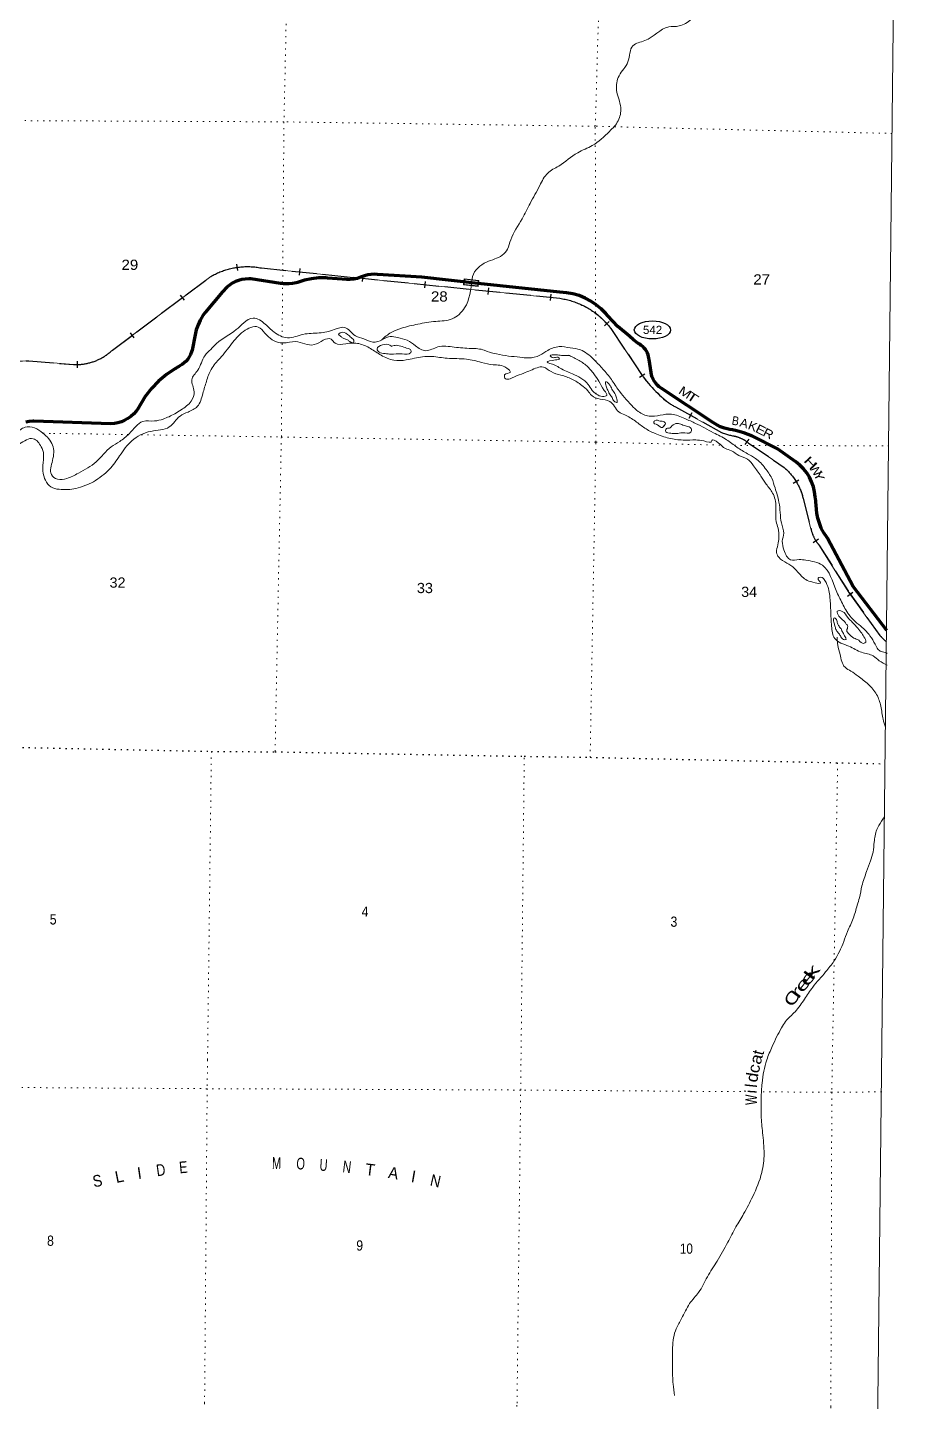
# Model space of a CAD drawing. Header units: feet. Extents: x -489137 to -242534, y 368785 to 558127.
# Drawn here: x -257601 to -242559, y 507338 to 530828 of the extents above; entities that cross this region are included whole.
import ezdxf
from ezdxf.enums import TextEntityAlignment as Align

# ---------------------------------------------------------------- set-up
doc = ezdxf.new("R2010")
doc.units = ezdxf.units.FT
doc.header["$LTSCALE"] = 70
doc.linetypes.add('DOTTED', pattern=[1.5, 0.3, -1.2])
doc.linetypes.add('LONG_DASHED', pattern=[7.5, 6, -1.5])
for name, color, linetype, lineweight in [('17', 7, 'Continuous', 25), ('23', 7, 'Continuous', 70), ('34', 7, 'Continuous', 25), ('39', 7, 'Continuous', 13), ('4', 7, 'Continuous', 13), ('59', 7, 'Continuous', 13), ('6', 7, 'DOTTED', 25), ('63', 7, 'Continuous', 25), ('7', 7, 'DOTTED', 13)]:
    doc.layers.add(name, color=color, linetype=linetype, lineweight=lineweight)
doc.layers.add('41', color=7, linetype='Continuous')
doc.layers.add('42', color=7, linetype='Continuous')

msp = doc.modelspace()

# ---------------------------------------------------------------- linework, layer by layer
at = {"layer": '17'}
msp.add_ellipse((-246918.95, 525657.4), major_axis=(-309.24, 1), ratio=0.500121, dxfattribs=at)
at = {"layer": '23'}
for points in [[(-254099.85, 526456.91), (-254149.14, 526425.22), (-254194.85, 526388.54), (-254270.11, 526309.21), (-254564.11, 525956.02), (-254603.2, 525902.53), (-254648.75, 525826.46), (-254686.1, 525746.05), (-254714.84, 525662.17), (-254734.66, 525575.75), (-254788.55, 525311.41), (-254797.51, 525281.23), (-254814.25, 525238.95), (-254835.33, 525198.65), (-254860.5, 525160.77), (-254889.49, 525125.73), (-254921.99, 525093.91), (-254957.63, 525065.66), (-254996.03, 525041.29), (-255011.77, 525033.48), (-255036.66, 525021.14), (-255061.77, 525006.44), (-255083.89, 524993.5), (-255227.56, 524895.55), (-255360.2, 524783.13), (-255480.37, 524657.45), (-255586.74, 524519.9), (-255718.92, 524296.95), (-255742.14, 524267.14), (-255784.65, 524221.12), (-255831.73, 524179.79), (-255882.88, 524143.61), (-255937.53, 524112.97), (-255995.08, 524088.22), (-256054.9, 524069.61), (-256116.35, 524057.36), (-256178.73, 524051.6), (-257493.64, 524097.58), (-257508.51, 524097.48), (-257570.32, 524093.01), (-257631.32, 524082.11)], [(-242913.41, 520521.83), (-243489.69, 521273.17), (-243927.74, 522099.61), (-243938.99, 522114.17), (-243989.39, 522188.7), (-244031.73, 522268.09), (-244065.54, 522351.46), (-244090.45, 522437.92), (-244106.18, 522526.5), (-244133.15, 522787.76), (-244134.38, 522804.2), (-244146.38, 522891.56), (-244167.45, 522977.19), (-244197.35, 523060.14), (-244235.76, 523139.51), (-244282.26, 523214.43), (-244336.33, 523284.09), (-244397.39, 523347.71), (-244464.76, 523404.59), (-244781.22, 523624.78), (-245210.88, 523842.28), (-245358.87, 523899.83), (-245501.6, 523939.44), (-245526.79, 523946.43), (-245551.6, 523950.77), (-245593.56, 523958.11), (-245618.83, 523962.53), (-245643.56, 523968.71), (-245686.71, 523979.5), (-245752.71, 524003.56), (-245815.83, 524034.4), (-245873.89, 524070.61), (-246768.5, 524661.81), (-246771.47, 524663.75), (-246804.18, 524687.79), (-246834.2, 524715.13), (-246861.2, 524745.45), (-246884.88, 524778.43), (-246904.98, 524813.71), (-246921.29, 524850.89), (-246933.62, 524889.57), (-246941.84, 524929.33), (-246976.94, 525152.77), (-246980.88, 525177.83), (-246985.63, 525202.77), (-246992.41, 525229.44), (-247004.2, 525261.39), (-247019.26, 525291.93), (-247037.44, 525320.74), (-247058.52, 525347.48), (-247082.29, 525371.88), (-247108.47, 525393.65), (-247136.79, 525412.57), (-247165.99, 525431.35), (-247241.57, 525487.98), (-247310.81, 525552.19), (-247508.74, 525718.38), (-247680.25, 525896.4), (-247714.83, 525938), (-247792.38, 526017.74), (-247877.84, 526088.94), (-247970.27, 526150.81), (-248068.66, 526202.69), (-248171.93, 526244), (-248278.96, 526274.28), (-248388.57, 526293.21), (-248499.55, 526300.58), (-249896.13, 526453.47), (-250862.52, 526559.27), (-251615.64, 526606.66), (-251619.51, 526607.07), (-251675.04, 526609.85), (-251730.57, 526606.81), (-251785.47, 526597.98), (-251839.14, 526583.46), (-251891.01, 526563.41), (-251906.51, 526557.23), (-251964.13, 526538.59), (-252023.37, 526526.08), (-252083.61, 526519.83), (-252144.16, 526519.9), (-252475.25, 526544.06), (-252499.98, 526545.63), (-252623.18, 526545.66), (-252745.71, 526532.82), (-252866.23, 526507.24), (-252983.41, 526469.2), (-253009.12, 526461.85), (-253068.84, 526449.53), (-253129.52, 526443.52), (-253190.49, 526443.89), (-253226.1, 526447.85), (-253251.37, 526450.66), (-253276.1, 526454.32), (-253782.85, 526529.27), (-253819.58, 526530.65), (-253878.11, 526527.84), (-253936.04, 526518.94), (-253992.71, 526504.03), (-254047.51, 526483.28), (-254099.85, 526456.91)]]:
    msp.add_lwpolyline(points, dxfattribs=at)
at = {"layer": '34', "lineweight": 13}
for p, q in [((-253600.78, 526715.46), (-248500.86, 526197.21)), ((-256148.75, 525312.32), (-254465.55, 526571.51)), ((-247628.49, 525679.65), (-247073.38, 524847.47)), ((-257577.13, 525128.58), (-256817.2, 525065.93)), ((-246524.23, 524339.32), (-245741.43, 523905.91)), ((-245282.24, 523728.8), (-244668.61, 523306.79)), ((-244342.9, 522776.64), (-244209.42, 522256.75))]:
    msp.add_line(p, q, dxfattribs=at)
msp.add_lwpolyline([(-244074.66, 521982.13), (-243558.91, 521169.31), (-243030.78, 520434.88)], dxfattribs=at)
for centre, radius, start, end in [((-253842.46, 525497.85), 1241.36, 78.77334, 120.12832), ((-248694.48, 524876.87), 1334.47, 36.98299, 81.65736), ((-256770.14, 525968.2), 903.49, 267.01432, 313.45335), ((-257597.35, 523424.64), 1704.06, 89.3201, 117.92583), ((-244997.53, 526457.57), 2627.08, 217.7983, 230.25434), ((-246085.67, 525190.12), 957.18, 231.82712, 242.73049), ((-245341.47, 524878.05), 1051.19, 247.63681, 259.15335), ((-245630.45, 523303.86), 549.39, 50.6676, 80.44854), ((-245318.9, 522542.14), 1003.78, 13.51047, 49.62079), ((-243595.86, 522387.46), 627.32, 192.02594, 220.24966), ((-242410, 520962.38), 814.63, 220.35554, 231.55543)]:
    msp.add_arc(centre, radius, start, end, dxfattribs=at)
at = {"layer": '39'}
for points in [[(-250004.13, 526515.26), (-249993.45, 526571.19), (-249753.89, 526817.13), (-249487.66, 526935.33), (-249397.42, 527039.44), (-249340.83, 527198.56), (-249146.29, 527558.32), (-249009.56, 527821.67), (-248844.03, 528125.13), (-248707.92, 528339.95), (-248520.49, 528459.08), (-248196.27, 528687.84), (-247946.16, 528810.27), (-247654.11, 529051.55), (-247504.27, 529233.84), (-247461, 529457.85), (-247531.99, 529754.01), (-247488.38, 530004.31), (-247337.86, 530239.18), (-247251.46, 530517.29), (-247048.29, 530603.87), (-246639.13, 530837.69), (-246463.13, 530853.8), (-246255.52, 530970.67), (-246065.04, 531170.68), (-245846.48, 531354.17), (-245728.3, 531747.2), (-245641.05, 532092.05), (-245508.46, 532347.36), (-245335.31, 532614.32), (-245170.04, 532897.56), (-245016.42, 533217.35), (-244771.45, 533570.44), (-244606.27, 533845.59), (-244334.56, 534076.99), (-244163.54, 534335.89), (-243793.79, 534649.06), (-243490.71, 534805.25), (-243476.54, 534807.11), (-243384.77, 534872.77), (-243218.27, 534935.51), (-243028.87, 535050.58), (-242900.29, 535150.19), (-242790.13, 535231.81), (-242743.25, 535263.62)], [(-251551.3, 525484.59), (-251383.8, 525614.79), (-251207.07, 525687.53), (-250929.34, 525757.04), (-250623.61, 525803.97), (-250342.18, 525847.15), (-250129.63, 526034.76), (-250004.13, 526515.26)], [(-261787.99, 520908.24), (-261599.01, 521148.72), (-261376.72, 521307.89), (-260943.79, 521662.79), (-260756, 521810.24), (-260463.99, 522049.49), (-260257.99, 522198.75), (-260048.1, 522335.82), (-259897.69, 522404.83), (-259669.56, 522387.96), (-259380.41, 522402.72), (-259130.99, 522470.55), (-258930.12, 522534.91), (-258712.41, 522651.66), (-258622.07, 522763.86), (-258636.22, 522921.8), (-258578.17, 523036.41), (-258431.96, 523251.1), (-258331.02, 523401.61), (-258179.34, 523569.71), (-258021.73, 523727.63), (-257795.32, 523892.83), (-257642.47, 523994.17), (-257482.99, 523982.16), (-257336.61, 523893.44), (-257171.49, 523689.2), (-257172.86, 523424.24), (-257190.05, 523185.76), (-257090.03, 523105.69), (-256928.22, 523117.92), (-256731.05, 523208.62), (-256425.43, 523405.24), (-256169.6, 523659.08), (-256024.94, 523752.43), (-255861.6, 523883.99), (-255626.54, 524093.58), (-255430.43, 524101.36), (-255282.5, 524133.99), (-255083.31, 524224.67), (-254975.38, 524290.13), (-254801.68, 524441.8), (-254751.15, 524600.99), (-254792.99, 524805.78), (-254689.85, 524970.42), (-254569.49, 525217.79), (-254469.1, 525325.82), (-254368.8, 525425.76), (-254034.38, 525662.49), (-253903.58, 525778.25), (-253742.88, 525861.3), (-253536.09, 525755.68), (-253388.26, 525622.44), (-253155.13, 525522.58), (-252891.68, 525582.15), (-252612.5, 525607.15), (-252357.18, 525662.77), (-252176.87, 525699.06), (-251996.79, 525559.37), (-251849.94, 525507.06), (-251697.11, 525448.6), (-251532.86, 525493.17), (-251398.84, 525544.17), (-251275.81, 525526.52), (-251110.67, 525482.08), (-250968.44, 525385.32), (-250791.67, 525302.31), (-250588.78, 525366.65), (-250305.92, 525363.29), (-250017.23, 525341.65), (-249793.33, 525310.67), (-249745.1, 525289.87), (-249586, 525247.52), (-249376.31, 525210.64), (-249182.56, 525192.15), (-249039.27, 525178.31), (-248842.67, 525224.52), (-248708.23, 525307.88), (-248511.4, 525372.28), (-248325.75, 525351.87), (-248148.37, 525317.4), (-247930.11, 525161.08), (-247784.53, 525009.66), (-247637.26, 524831.93), (-247508.28, 524646.33), (-247273.41, 524366.42), (-247161.56, 524263.96), (-246976.66, 524184.89), (-246592.29, 524218.75), (-246362.92, 524141.19), (-246180.07, 524060.12), (-245874.95, 523900.75), (-245650.16, 523780.75), (-245473.97, 523653.25), (-245291.5, 523541.85), (-245157.14, 523461.37), (-244989.57, 523291.49), (-244876.52, 523124.28)], [(-242906.69, 519929.21), (-243041.13, 520003.63), (-243145.19, 520083.75), (-243342.41, 520146.78), (-243561.35, 520250.52), (-243802.15, 520382.84), (-243856.03, 520593.84), (-243870.91, 520852.93), (-243884.05, 521089.74), (-243900.77, 521205.24), (-243951.59, 521339.34), (-244053.47, 521431.58), (-244086.06, 521411.74), (-244044.61, 521334.38), (-244139.57, 521335.51), (-244358.53, 521437.23), (-244488.07, 521578.34), (-244620.23, 521672.95), (-244760.42, 521771.71), (-244795.78, 521851.02), (-244773.85, 521986.28), (-244758.18, 522105.44), (-244770.24, 522269.42), (-244803.11, 522385.11), (-244807.99, 522635.99), (-244863.61, 522869.26), (-244972.83, 523020.24), (-245064.04, 523156.85), (-245191.07, 523336.36), (-245294.71, 523448.84), (-245439.43, 523509.22), (-245569.7, 523593.71), (-245672.3, 523629.31), (-245796.31, 523729.9), (-245900.93, 523765.53), (-245900.98, 523761.49), (-246042.46, 523759.12), (-246175.6, 523776.89), (-246393.86, 523775.44), (-246637.97, 523806.66), (-246869.34, 523886.28), (-247050.01, 523979.45), (-247210.15, 524098.67), (-247390.67, 524203.98), (-247495.08, 524255.79), (-247568.65, 524349.71), (-247648.38, 524435.61), (-247809.53, 524475.96), (-247956.3, 524534.34), (-248023.93, 524618.08), (-248127.83, 524710.34), (-248294.18, 524817.5), (-248483.28, 524884.47), (-248650.22, 524945.12), (-248782.61, 525021.53), (-249003.59, 524965.5), (-249119.37, 524918.33), (-249285.92, 524851.54), (-249439.73, 524833.14), (-249445.1, 524887.82), (-249347.52, 524933.18), (-249409.23, 525006.73), (-249640.91, 525062.08), (-249840.44, 525102.89), (-250096.36, 525158.52), (-250427.58, 525172.57), (-250685.83, 525203.96), (-250849.56, 525199.84), (-251127.11, 525144.48), (-251339.33, 525140.94), (-251556.5, 525224.43), (-251738.91, 525339.87), (-251935.88, 525423.12), (-252158.18, 525421.72), (-252343.98, 525430), (-252411.82, 525497.56), (-252699.94, 525405.92), (-253020.56, 525458.27), (-253231.02, 525434.48), (-253416.2, 525491.3), (-253544.09, 525604.07), (-253655.94, 525706.54), (-253909.5, 525630.66), (-254112.26, 525418.67), (-254309.37, 525174.24), (-254461.34, 524983.89), (-254540.72, 524780.53), (-254604.02, 524570.92), (-254697.78, 524349.54), (-254856.61, 524254.33), (-254992.88, 524185.16), (-255177.12, 523999.24), (-255491.29, 523924.09), (-255816.65, 523764.11), (-256026.06, 523505.67), (-256200.77, 523275.14), (-256472.27, 523059.91)], [(-252173.22, 525505.29), (-252215.48, 525523.54), (-252255.5, 525554.36), (-252287.52, 525579.01), (-252258.87, 525606.99), (-252129.88, 525581.18), (-252065.92, 525525.81), (-252020.22, 525464.58), (-252026.54, 525444.43), (-252089, 525459.33), (-252131.09, 525486.13), (-252175.31, 525504.86)], [(-251371.75, 525377.98), (-251297.69, 525395.31), (-251194.93, 525371.84), (-251094.32, 525338.28), (-251046.17, 525311.41), (-251050.73, 525271.01), (-251198.5, 525250.51), (-251388.55, 525242.66), (-251489.44, 525253.97), (-251590.15, 525279.44), (-251625.87, 525330.44), (-251529.96, 525404.14), (-251406.79, 525396.61), (-251374.75, 525373.97)], [(-248355.64, 525226.82), (-248281.3, 525193.57), (-248192.97, 525148.02), (-248040.73, 525043.05), (-247919.22, 524906.08), (-247833.94, 524779.66), (-247740.94, 524624.82), (-247699.62, 524537.36), (-247770.57, 524520), (-247877.14, 524561.72), (-247947.08, 524623.23), (-248016.48, 524727.22), (-248144.41, 524835.94), (-248284.94, 524908.41), (-248495.9, 525003.96), (-248588.19, 525055.63), (-248718.9, 525105.73), (-248576.95, 525144.5), (-248507.97, 525165.93), (-248535.95, 525190.53), (-248614.85, 525183.38), (-248664.95, 525216.34), (-248565.71, 525233.36), (-248474.92, 525222.17), (-248347.61, 525222.68)], [(-247599.49, 524625.17), (-247549.93, 524549.73), (-247528.69, 524472.62), (-247523.32, 524417.94), (-247571.56, 524438.74), (-247609.14, 524501.89), (-247650.77, 524565.09), (-247690.15, 524646.47), (-247715.51, 524717.57), (-247714.79, 524774.2), (-247668.73, 524741.28), (-247636.95, 524698.43), (-247602.65, 524629.92)], [(-246707.81, 524034.04), (-246760.94, 523988.15), (-246801.03, 524012.9), (-246857.19, 524045.93), (-246897.32, 524068.65), (-246876.6, 524108.86), (-246785.78, 524099.69), (-246719.29, 524084.74), (-246693.46, 524050.05), (-246713.84, 524029.86), (-246726.3, 524009.98)], [(-246659.7, 523975.72), (-246627.69, 523978.47), (-246584.72, 524020.44), (-246493.31, 524057.78), (-246416.77, 524038.67), (-246334.24, 524013.41), (-246257.95, 523974.07), (-246262.82, 523909.4), (-246404.38, 523900.97), (-246509.65, 523886.04), (-246604.56, 523891.22), (-246689.08, 523918.52), (-246690.61, 523956.97), (-246655.98, 523978.81)], [(-256472.27, 523059.91), (-256774.79, 522948.21), (-257059.9, 522933.4), (-257200.84, 522973.51), (-257294.35, 523087.89), (-257339.62, 523341.27), (-257325.07, 523531.23), (-257365.84, 523661.17), (-257503.52, 523798.34), (-257735.04, 523708.04), (-257875.87, 523598.47), (-258027.55, 523430.36), (-258152.42, 523304.41), (-258211.37, 523119.02), (-258322.11, 522833.11), (-258470.27, 522624.51), (-258600.79, 522531), (-258843.23, 522376.11), (-259066.1, 522330.21), (-259359.63, 522289.2), (-259695.77, 522234.54), (-260008.25, 522133.07), (-260299.29, 521970.67), (-260487.8, 521766.59), (-260645.73, 521584.4), (-260826.83, 521485.42), (-260982.06, 521355.79), (-261026.38, 521208.66), (-261412.37, 520889.61), (-261774.64, 520687.6), (-261931.03, 520466.96), (-261996.58, 520239.17), (-262064.87, 519954.78), (-262123.35, 519648.02), (-262273.68, 519427.31), (-262354.47, 519430.29), (-262492.25, 519401.59), (-262589.51, 519380.49), (-262778.26, 519315.99), (-263013.41, 519258.1), (-263278.16, 519255.18), (-263443.65, 519271.31), (-263541.85, 519335.18), (-263808.21, 519364.65), (-264019.97, 519397.5), (-264374.01, 519365.31), (-264628.3, 519390.58), (-264920.59, 519446.65), (-265152.24, 519504.02), (-265346.28, 519500.26), (-265448.97, 519370), (-265672.17, 519140.04), (-265856.49, 518948.05), (-265942.27, 518718.48), (-266177.92, 518462.37), (-266405, 518244.59), (-266536.35, 518086.36), (-266629.72, 517895.31), (-266749.64, 517682.33), (-266925.98, 517482.15), (-267147.52, 517381.63), (-267468.07, 517282.28), (-267654.38, 517250.11), (-267908.72, 517271.34), (-268129.83, 517362.97), (-268343.02, 517442.37), (-268502.4, 517620.24), (-268567.77, 517881.95), (-268638.51, 518038.54), (-268602.88, 518139.25), (-268649.82, 518261.18), (-268766.05, 518337.4), (-268945.4, 518375.94), (-269154.64, 518447.2), (-269364.15, 518498.24), (-269594.76, 518478.73), (-269796.96, 518469), (-270024.72, 518356.41), (-270118.6, 518124.92), (-270271.45, 517865.8), (-270452.03, 517649.5), (-270726.23, 517381.71), (-270926.69, 517349.71), (-271109.87, 517246.7), (-271265.88, 517214.17), (-271526, 517257.72), (-271621.71, 517200.2), (-271705.42, 517132.42), (-271756.94, 517054.15), (-271688.86, 517004.79), (-271681.48, 516950.09), (-271796.49, 516963.6), (-272030.5, 516994.7), (-272212.08, 517017.08), (-272469.66, 517101.06), (-272664.48, 517194.4), (-272912.35, 517405.69)], [(-244876.52, 523124.28), (-244822.1, 522955.74), (-244756.47, 522714.26), (-244734.5, 522536), (-244712.53, 522357.74), (-244674.37, 522181.3), (-244698.32, 522046.07), (-244669.93, 521896.05), (-244556.9, 521726.82), (-244411.36, 521731.15), (-244294.28, 521721.67), (-244014.5, 521635.41), (-243777.55, 521201.75), (-243726.41, 521091.91), (-243612.04, 520870.08), (-243454.93, 520672), (-243330.93, 520571.41), (-243201.38, 520430.31), (-243112.32, 520283.61), (-243064.89, 520200.11), (-243010.83, 520161.04), (-242916.21, 520133.62), (-242904.16, 520127.41)], [(-243605.04, 520627.27), (-243630.78, 520668.03), (-243672.72, 520706.96), (-243730.57, 520766.3), (-243759.81, 520849.58), (-243674.98, 520846.55), (-243581.36, 520740.26), (-243523.5, 520682.93), (-243427.78, 520582.68), (-243354.19, 520490.78), (-243302.69, 520409.26), (-243273.52, 520319.91), (-243308.15, 520298.07), (-243392.34, 520351.67), (-243476.7, 520391.1), (-243562.68, 520462.92), (-243598.37, 520515.94), (-243585.76, 520554.22), (-243591.05, 520614.96), (-243605.25, 520628.91)], [(-243692.89, 520551.45), (-243663.47, 520482.32), (-243621.97, 520409.01), (-243610.41, 520364.37), (-243650.79, 520366.88), (-243706.59, 520428.22), (-243742.29, 520481.24), (-243781.97, 520538.35), (-243799.38, 520599.24), (-243818.79, 520662.17), (-243807.75, 520734.86), (-243785.71, 520720.44), (-243758.25, 520655.38), (-243738.67, 520606.6), (-243695.49, 520553.11)], [(-242937.06, 518868.74), (-242975.47, 519000.78), (-243014.47, 519227.91), (-243086.27, 519423.12), (-243227.07, 519597.03), (-243404.68, 519741.11), (-243524.64, 519823.69), (-243626.67, 519889.84), (-243712.24, 520109.52), (-243750.22, 520269.88), (-243760.79, 520373.2), (-243762.32, 520405.59)], [(-242958.21, 517331.45), (-243003.76, 517257.23), (-243082.67, 517114.68), (-243128.32, 516900.85), (-243147.03, 516731.17), (-243191.73, 516580.05), (-243257.05, 516400.9), (-243337.55, 516153.16), (-243380.99, 515951.45), (-243417.24, 515824.5), (-243487.33, 515596.85), (-243585.67, 515371.62), (-243648.82, 515202.55), (-243815.45, 514869.01), (-243957.64, 514682.83), (-244177.7, 514422.86), (-244320.16, 514218.47), (-244480.98, 514002.2), (-244643.09, 513834.5), (-244711.32, 513728.24), (-244871.71, 513408.75), (-244964.05, 513179.39), (-245044.78, 512781.95), (-245060.83, 512521.19), (-245059.22, 512225.79), (-245035.34, 511934.13), (-245010.47, 511573.67), (-245049.65, 511252.53), (-245205.32, 510841.96), (-245359.25, 510546.69), (-245493.94, 510321.96), (-245631.2, 510060.85), (-245811.78, 509739.65), (-245979.49, 509468.84), (-246128.92, 509203.86), (-246283.32, 509011.77), (-246420.49, 508756.73), (-246512, 508581.98), (-246575.42, 508261.18), (-246574.57, 507915.21), (-246566.66, 507635.91), (-246539.32, 507439.29)]]:
    msp.add_spline(points, degree=3, dxfattribs=at)
at = {"layer": '4'}
msp.add_lwpolyline([(-242558.54, 553372.83), (-244583.22, 368785.28), (-275154.66, 369142.74), (-305725.57, 369542.24), (-336295.9, 369983.8), (-366865.58, 370467.41), (-397434.59, 370993.07), (-428002.84, 371560.78), (-458570.27, 372170.54), (-489136.84, 372822.34), (-485065.03, 557803.58)], dxfattribs=at)
msp.add_lwpolyline([(-242558.54, 553372.83), (-244583.22, 368785.28), (-275154.66, 369142.74), (-305725.57, 369542.24), (-336295.9, 369983.8), (-366865.58, 370467.41), (-397434.59, 370993.07), (-428002.84, 371560.78), (-458570.27, 372170.54), (-489136.84, 372822.34), (-485065.03, 557803.58)], dxfattribs=at)
at = {"layer": '59'}
for points in [[(-249897.51, 526400.77), (-250145.95, 526428.65), (-250134.24, 526533), (-249885.8, 526505.12)], [(-250127.17, 526524.15), (-249894.64, 526498.05), (-249904.57, 526409.61), (-250137.1, 526435.71)]]:
    msp.add_lwpolyline(points, close=True, dxfattribs=at)
at = {"layer": '6'}
msp.add_lwpolyline([(-265940.85, 518735.8), (-264117.47, 518725.09), (-259786.98, 518572.46), (-258736.59, 518541.76), (-254457.83, 518452.44), (-253368.75, 518445.56), (-249110.04, 518368.62), (-247982.7, 518351.16), (-242938.52, 518240.53)], dxfattribs=at)
at = {"layer": '63'}
for p, q in [((-254007.55, 526671.54), (-254022.05, 526781.19)), ((-252953.58, 526595.92), (-252942.39, 526705.96)), ((-251873.61, 526483.55), (-251862.43, 526593.59)), ((-250806.63, 526377.75), (-250795.45, 526487.79)), ((-254918.77, 526165.64), (-254985.03, 526254.21)), ((-249726.67, 526265.38), (-249715.49, 526375.42)), ((-248659.69, 526159.57), (-248648.51, 526269.62)), ((-247739.23, 525726.34), (-247657, 525800.32)), ((-255775.76, 525521.27), (-255842.02, 525609.84)), ((-256745.38, 525011.54), (-256748.5, 525122.1)), ((-247138.45, 524848.6), (-247046.43, 524909.98)), ((-246292.93, 524147.12), (-246239.35, 524243.89)), ((-245333.19, 523700.76), (-245266.85, 523789.27)), ((-244511.33, 523038.06), (-244416.49, 523094.99)), ((-244172.76, 522025.91), (-244078.61, 522083.95)), ((-243584.58, 521108.91), (-243494.78, 521173.48))]:
    msp.add_line(p, q, dxfattribs=at)
at = {"layer": '63', "linetype": 'LONG_DASHED'}
for points in [[(-257624.89, 525129.58), (-257595.14, 525129.9), (-257577.08, 525129.68), (-256817.13, 525067.03), (-256801.37, 525066.3), (-256785.66, 525065.93), (-256769.95, 525065.83), (-256754.13, 525065.91), (-256738.38, 525066.36), (-256722.71, 525067.07), (-256706.95, 525067.97), (-256691.25, 525069.23), (-256675.63, 525070.76), (-256659.9, 525072.56), (-256644.33, 525074.64), (-256628.76, 525076.91), (-256613.18, 525079.52), (-256597.75, 525082.42), (-256582.32, 525085.6), (-256566.96, 525088.95), (-256551.59, 525092.67), (-256536.39, 525096.57), (-256521.16, 525100.84), (-256506.11, 525105.29), (-256491.04, 525110.02), (-256476.14, 525115.03), (-256461.32, 525120.3), (-256446.57, 525125.78), (-256431.9, 525131.61), (-256417.31, 525137.62), (-256402.89, 525143.92), (-256388.55, 525150.4), (-256374.36, 525157.25), (-256360.26, 525164.28), (-256346.33, 525171.51), (-256332.47, 525179.01), (-256318.78, 525186.79), (-256305.17, 525194.84), (-256291.73, 525203), (-256278.46, 525211.52), (-256265.35, 525220.24), (-256252.33, 525229.14), (-256239.57, 525238.23), (-256226.87, 525247.69), (-256214.36, 525257.25), (-256202.09, 525267.09), (-256189.92, 525277.02), (-256177.91, 525287.33), (-256166.16, 525297.75), (-256154.58, 525308.35), (-256149.46, 525313.16), (-254466.16, 526572.43), (-254447.24, 526583.27), (-254428.23, 526593.58), (-254409.03, 526603.57), (-254389.6, 526613.41), (-254370.03, 526622.76), (-254350.38, 526631.72), (-254330.49, 526640.53), (-254310.46, 526648.85), (-254290.37, 526656.78), (-254269.96, 526664.45), (-254249.59, 526671.68), (-254229.09, 526678.68), (-254208.35, 526685.27), (-254187.63, 526691.41), (-254166.73, 526697.21), (-254145.81, 526702.75), (-254124.63, 526707.85), (-254103.55, 526712.62), (-254082.22, 526716.95), (-254060.98, 526720.94), (-254039.56, 526724.62), (-254018.15, 526727.85), (-253996.68, 526730.68), (-253975.18, 526733.25), (-253953.54, 526735.33), (-253931.88, 526737.12), (-253910.25, 526738.46), (-253888.61, 526739.53), (-253866.92, 526740.05)], [(-253866.92, 526740.05), (-253845.23, 526740.28), (-253823.63, 526740.18), (-253801.93, 526739.7), (-253780.27, 526738.76), (-253758.54, 526737.44), (-253736.95, 526735.9), (-253715.32, 526733.78), (-253693.8, 526731.34), (-253672.25, 526728.62), (-253650.9, 526725.5), (-253629.41, 526721.87), (-253608.08, 526718.03), (-253600.62, 526716.55), (-248500.72, 526198.3), (-248477.59, 526194.78), (-248454.7, 526190.74), (-248431.86, 526186.32), (-248408.93, 526181.6), (-248386.2, 526176.38), (-248363.68, 526170.78), (-248341.05, 526164.9), (-248318.64, 526158.51), (-248296.41, 526151.74), (-248274.11, 526144.55), (-248252.14, 526137.01), (-248230.2, 526129.2), (-248208.34, 526120.86), (-248186.8, 526112.18), (-248165.32, 526103.09), (-248144.02, 526093.75), (-248122.78, 526083.89), (-248101.85, 526073.81), (-248081, 526063.19), (-248060.46, 526052.34), (-248039.96, 526041.11), (-248019.79, 526029.51), (-247999.82, 526017.53), (-247980.01, 526005.32), (-247960.41, 525992.59), (-247940.99, 525979.62), (-247921.89, 525966.29), (-247902.96, 525952.71), (-247884.37, 525938.64), (-247865.95, 525924.33), (-247847.83, 525909.8), (-247829.91, 525894.89), (-247812.3, 525879.61), (-247794.89, 525863.97), (-247777.77, 525848.23), (-247760.97, 525831.99), (-247744.49, 525815.54), (-247728.18, 525798.84), (-247712.3, 525781.93), (-247696.63, 525764.52), (-247681.24, 525747.01), (-247666.31, 525729.16), (-247651.53, 525711.21), (-247637.1, 525692.75), (-247627.59, 525680.29), (-247072.49, 524848.12), (-247044.14, 524811.99), (-247015.1, 524776.7), (-246985.44, 524741.88), (-246955.19, 524707.17), (-246924.28, 524673.32), (-246892.92, 524640.16), (-246860.97, 524607.11), (-246828.35, 524574.92), (-246795.28, 524543.41), (-246761.41, 524512.19), (-246727.25, 524481.85), (-246692.68, 524451.84), (-246676.55, 524438.49), (-246663.35, 524428.23), (-246649.97, 524418.33), (-246636.43, 524408.64), (-246622.68, 524399.05), (-246608.78, 524389.82), (-246594.76, 524380.88), (-246580.56, 524372.03), (-246566.21, 524363.53), (-246551.74, 524355.32), (-246537.02, 524347.28), (-246523.71, 524340.29), (-245740.96, 523906.9), (-245723.98, 523900.03), (-245706.88, 523893.56), (-245689.66, 523887.39), (-245672.27, 523881.37), (-245654.81, 523875.78), (-245637.33, 523870.52), (-245619.68, 523865.41), (-245601.96, 523860.74), (-245584.22, 523856.38), (-245566.26, 523852.28), (-245548.37, 523848.57), (-245539.09, 523846.71), (-245529.62, 523845.06), (-245520.22, 523843.2), (-245510.85, 523841.18)], [(-245510.84, 523841.17), (-245501.43, 523839.04), (-245492.11, 523836.68), (-245482.89, 523834.18), (-245473.61, 523831.57), (-245464.43, 523828.74), (-245455.33, 523825.75), (-245446.2, 523822.6), (-245437.22, 523819.3), (-245428.24, 523815.89), (-245419.31, 523812.27), (-245410.5, 523808.5), (-245401.73, 523804.56), (-245393.04, 523800.53), (-245384.37, 523796.28), (-245375.83, 523791.95), (-245367.33, 523787.39), (-245358.96, 523782.74), (-245350.61, 523777.93), (-245342.4, 523772.98), (-245334.28, 523767.87), (-245326.22, 523762.67), (-245318.26, 523757.25), (-245310.36, 523751.74), (-245302.61, 523746.07), (-245294.92, 523740.31), (-245287.38, 523734.36), (-245281.58, 523729.68), (-244667.94, 523307.66), (-244654.56, 523296.16), (-244641.57, 523284.45), (-244628.77, 523272.51), (-244616.03, 523260.35), (-244603.62, 523247.95), (-244591.48, 523235.39), (-244579.4, 523222.61), (-244567.66, 523209.58), (-244556.18, 523196.4), (-244544.82, 523182.91), (-244533.82, 523169.33), (-244522.95, 523155.6), (-244512.33, 523141.55), (-244502.05, 523127.41), (-244491.99, 523113.05), (-244482.12, 523098.59), (-244472.51, 523083.82), (-244463.19, 523069.04), (-244454.13, 523053.94), (-244445.35, 523038.82), (-244436.77, 523023.48), (-244428.53, 523008.03), (-244420.58, 522992.42), (-244412.82, 522976.73), (-244405.4, 522960.79), (-244398.19, 522944.76), (-244391.33, 522928.63), (-244384.67, 522912.41), (-244378.42, 522896.03), (-244372.38, 522879.55), (-244366.64, 522863.05), (-244361.15, 522846.38), (-244356.02, 522829.61), (-244351.16, 522812.69), (-244346.52, 522795.81), (-244342.28, 522778.76), (-244341.83, 522776.91), (-244208.35, 522256.99), (-244207.86, 522254.58), (-244205.42, 522243.93), (-244202.83, 522233.32), (-244200.03, 522222.74), (-244197.08, 522212.19), (-244193.91, 522201.75), (-244190.59, 522191.33), (-244187.1, 522181), (-244183.38, 522170.7), (-244179.51, 522160.52), (-244175.47, 522150.32), (-244171.24, 522140.27), (-244166.84, 522130.22), (-244162.24, 522120.33), (-244157.5, 522110.47), (-244152.62, 522100.74), (-244147.52, 522091.03), (-244142.23, 522081.48), (-244136.84, 522072.01), (-244131.22, 522062.57), (-244125.51, 522053.3), (-244119.61, 522044.09), (-244113.47, 522035.01), (-244107.29, 522026.05), (-244100.91, 522017.17), (-244094.31, 522008.41), (-244087.65, 521999.76), (-244080.86, 521991.25), (-244073.77, 521982.78), (-243558, 521169.93), (-243029.91, 520435.56), (-243020.66, 520424.8), (-243011.19, 520414.27), (-243001.52, 520403.9)], [(-243001.52, 520403.9), (-242991.68, 520393.59), (-242981.65, 520383.53), (-242971.48, 520373.71), (-242961.13, 520363.92), (-242950.6, 520354.4), (-242939.92, 520345.12), (-242929.02, 520335.92), (-242918.02, 520326.99), (-242915.81, 520325.2)]]:
    msp.add_lwpolyline(points, dxfattribs=at)
at = {"layer": '7'}
for p, q in [((-247887.13, 524562.29), (-247887.69, 524867.84)), ((-245517.84, 523684.99), (-242878.72, 523674.86)), ((-254457.83, 518452.44), (-254523.8, 513139.69)), ((-249165.3, 513176.03), (-249110.04, 518368.62))]:
    msp.add_line(p, q, dxfattribs=at)
for points in [[(-252759.42, 550502.66), (-252905.54, 545388.9), (-252988.52, 539997.29), (-253098.28, 534565.54), (-253217.11, 529214.8), (-253247.48, 525540.47)], [(-247888.14, 525114.11), (-247895.48, 529139.38), (-247738.11, 534501.79), (-247669.11, 539905.71), (-247610.76, 545267.28), (-247684.51, 550411.96)], [(-242819.93, 529016.48), (-247895.48, 529139.38), (-253217.11, 529214.8), (-258547.47, 529239.76), (-263900.88, 529358.04), (-269278.7, 529464.48), (-273169.86, 529504.71)], [(-253248.43, 525426.58), (-253261.65, 523826.77), (-253368.75, 518445.56)], [(-247982.7, 518351.16), (-247885.63, 523738.57), (-247887.02, 524503)], [(-257335.43, 523890.97), (-257154.8, 523889.26), (-255864.65, 523868.55)], [(-255656.04, 523865.2), (-253261.65, 523826.77), (-247885.63, 523738.57), (-245751.55, 523688.34)], [(-243752.48, 518258.38), (-243852.7, 512624.24), (-243868.86, 507243.96), (-243883.11, 506880.35)], [(-254523.36, 513175.71), (-254529.43, 512686.49), (-254573.76, 507314.64), (-254571.78, 507000.95)], [(-249239.72, 506940.15), (-249233.02, 507311.8), (-249170.76, 512663.21), (-249165.49, 513157.98)], [(-245408.06, 512635.64), (-249170.76, 512663.21), (-254529.43, 512686.49), (-259849.58, 512719.42), (-264233.99, 512763.47)], [(-243000.25, 512631.79), (-243852.7, 512624.24), (-245064.59, 512633.12)]]:
    msp.add_lwpolyline(points, dxfattribs=at)

# ---------------------------------------------------------------- texts
at = {"layer": '17', "width": 1.05}
msp.add_text('542', height=140, dxfattribs=at).set_placement((-246916.05, 525589.09), align=Align.CENTER)
at = {"layer": '17'}
for s, rotation, width, p in [('M', 326.541, 1.25, (-246399.69, 524526.06)), ('T', 326.541, 1.65, (-246276.49, 524443.78)), ('B', 350.078, 0.9, (-245511.47, 524029.81)), ('A', 344.49, 1.05, (-245371.56, 523992.44)), ('K', 338.75, 1.1, (-245230.68, 523943.33)), ('E', 333.151, 1.25, (-245099.2, 523881.69)), ('R', 333.151, 1.15, (-244970.47, 523817.92)), ('H', 312.826, 1.55, (-244268.93, 523332.66)), ('W', 305.819, 1.15, (-244193.06, 523222.02)), ('Y', 295.824, 1.25, (-244137.85, 523125.69))]:
    msp.add_text(s, height=150, rotation=rotation, dxfattribs=dict(at, width=width)).set_placement(p, align=Align.CENTER)
at = {"layer": '41'}
for s, rotation, width, p in [('e', 51.028, 1.8, (-244271.61, 514415.98)), ('k', 54.704, 1.85, (-244183.6, 514520.26)), ('e', 52.199, 1.75, (-244354.47, 514308.04)), ('C', 56.674, 1.4, (-244524.43, 514067.68)), ('r', 54.09, 1.85, (-244427.67, 514207.97)), ('a', 75.282, 1.15, (-245072.98, 513086.22)), ('c', 78.444, 1.1, (-245101.76, 512939.15)), ('d', 81.397, 1.1, (-245128.98, 512785.41)), ('W', 88.487, 0.7, (-245132.8, 512404.45))]:
    msp.add_text(s, height=200, rotation=rotation, dxfattribs=dict(at, width=width)).set_placement(p)
for s, rotation, p in [('t', 76.322, (-245024.74, 513246.12)), ('i', 86.093, (-245139.97, 512600.88)), ('l', 83.991, (-245134.16, 512698.09))]:
    msp.add_text(s, height=200, rotation=rotation, dxfattribs=at).set_placement(p)
at = {"layer": '42'}
for s, rotation, width, p in [('D', 8.138, 0.8, (-255384.93, 511188.05)), ('E', 5.139, 0.8, (-254999.26, 511237.87)), ('M', 359.134, 0.7, (-253422.73, 511316.11)), ('O', 356.995, 0.7, (-253008.61, 511309.85)), ('U', 356.14, 0.7, (-252614.1, 511286.15)), ('N', 353.143, 0.75, (-252222.94, 511258.94)), ('S', 11.134, 0.9, (-256465.67, 510998.22)), ('A', 350.145, 0.95, (-251444.91, 511161.06)), ('N', 347.135, 0.9, (-250732.12, 511032.47))]:
    msp.add_text(s, height=200, rotation=rotation, dxfattribs=dict(at, width=width)).set_placement(p)
for s, rotation, p in [('T', 353.143, (-251836.74, 511212.5)), ('L', 11.134, (-256084.01, 511073.34)), ('I', 8.138, (-255710.74, 511141.46)), ('I', 350.145, (-251055.47, 511093.41))]:
    msp.add_text(s, height=200, rotation=rotation, dxfattribs=at).set_placement(p)
at = {"layer": '7'}
for s, width, p in [('29', 1.1, (-255993.95, 526683.82)), ('27', 1.1, (-245194.33, 526434.02)), ('28', 1.1, (-250704.97, 526143.07)), ('32', 1.05, (-256198.69, 521251.17)), ('33', 1.05, (-250943.97, 521158.34)), ('34', 1.05, (-245401.96, 521092.43)), ('10', 0.85, (-246448.72, 509864.63))]:
    msp.add_text(s, height=175, dxfattribs=dict(at, width=width)).set_placement(p)
at = {"layer": '7', "width": 0.9}
for s, p in [('5', (-257221.59, 515493.9)), ('4', (-251891.24, 515626.71)), ('3', (-246611.25, 515454.69)), ('8', (-257267.47, 510000.71)), ('9', (-251982.29, 509919.65))]:
    msp.add_text(s, height=175, rotation=359.319, dxfattribs=at).set_placement(p)

doc.saveas('drawing.dxf')
